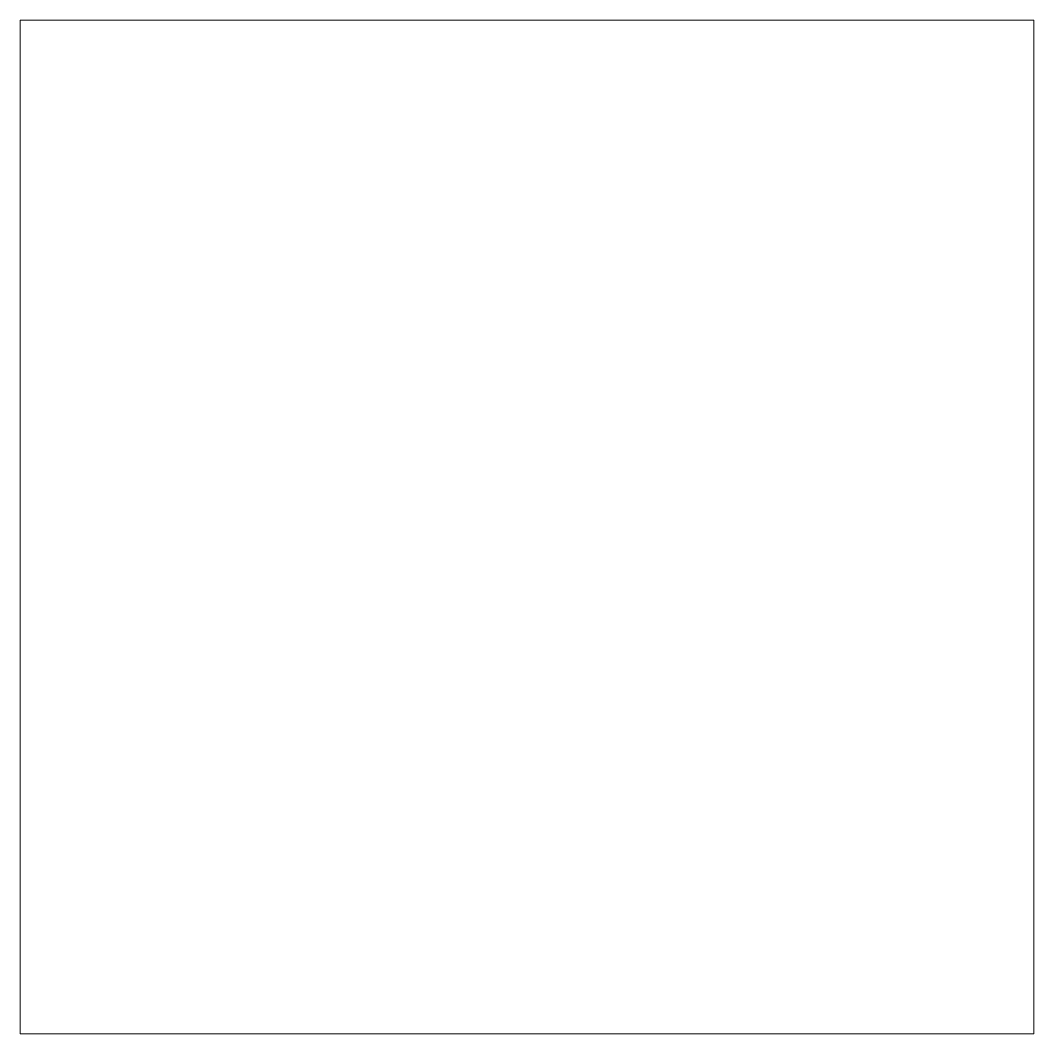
# Model space of a CAD drawing. Header units: millimetres. Extents: x -1.37 to 1.37, y -1.37 to 1.37.
import ezdxf

# ---------------------------------------------------------------- set-up
doc = ezdxf.new("R2010")
doc.units = ezdxf.units.MM
doc.layers.add('CuttingLines_0p003mm', color=5, linetype='CONTINUOUS', lineweight=0, true_color=0x0000ff)

msp = doc.modelspace()

# ---------------------------------------------------------------- linework, layer by layer
at = {"layer": 'CuttingLines_0p003mm'}
for p, q in [((-1.37, 1.37), (1.37, 1.37)), ((-1.37, -1.37), (-1.37, 1.37)), ((1.37, 1.37), (1.37, -1.37)), ((1.37, -1.37), (-1.37, -1.37))]:
    msp.add_line(p, q, dxfattribs=at)

doc.saveas('drawing.dxf')
